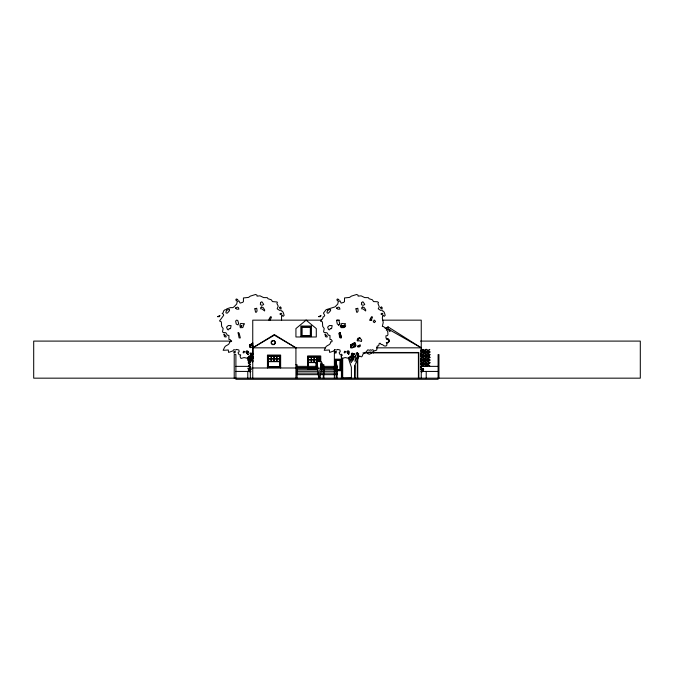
<?xml version="1.0" encoding="UTF-8"?>
<svg xmlns="http://www.w3.org/2000/svg" width="674" height="674" viewBox="0 0 674 674"><rect width="100%" height="100%" fill="white"/><g stroke="black" fill="none" stroke-linecap="round" stroke-linejoin="round"><path stroke-width="1.01" d="M320.95 363.463L321.262 368.097L317.328 368.307L318.179 373.295M316.468 368.181L315.693 368.223L316.106 369.478C317.294 369.942 315.718 367.035 317.235 364.23M321.161 368.088C320.925 372.048 320.79 376.463 319.19 378.08C321.616 377.314 318.718 376.328 319.055 378.038M319.198 369.731L319.215 377.718M355.493 355.788L354.996 361.517L358.72 353.934L356.327 352.898L356.108 355.063L354.254 356.689L353.218 356.192L353.673 354.12C352.864 352.822 351.112 352.477 351.676 354.709L352.098 355.88L351.651 356.571L349.452 356.816L348.584 358.265L345.105 357.565L342.072 358.475L341.17 356.664L341.769 354.844L340.26 354.844L339.258 353.05L339.258 352.317L340.26 351.82L339.957 350L337.539 349.402L336.933 350L334.81 349.696L333.908 350.91L329.67 352.426L329.367 350L324.219 350.303L325.584 347.43C326.317 345.155 329.94 345.467 330.58 342.737L330.58 341.836L331.785 341.836L332.24 340.926L331.178 339.561L329.974 339.41L329.974 335.475L328.457 335.172L326.949 332.754L324.068 332.451L323.587 331.616L324.219 328.516L322.711 326.401L322.408 321.86L320.588 321.254L321.195 319.746L322.408 319.139L323.25 316.713L323.916 316.713L324.725 315.356L323.436 313.098L326.157 309.669L335.054 306.872L337.741 304.067L338.213 301.893L339.41 300.882L339.907 300.747L341.17 303.098L343.732 302.356L344.498 301.581L344.498 297.95L349.595 297.411L351.407 296.122L356.689 294.462L358.113 295.229L358.113 296.139L361.07 295.835L364.685 297.579L368.341 297.647L369.108 298.742L372.334 299.77L373.548 301.581L377.33 301.733L378.493 302.415L377.971 303.553L379.293 306.881L378.232 308.818L380.717 310.444L382.048 309.872L382.327 310.967L383.531 311.27L384.441 312.778L385.199 315.356L384.062 316.409L383.321 315.179L382.63 315.508L382.327 318.229L383.228 322.467L382.327 326.401L383.835 326.705L384.744 327.909L385.958 327.909L387.769 331.844L387.963 334.725L387.415 335.593L385.958 335.778L385.958 337.901L388.679 340.319L388.376 342.139L387.264 342.737M420.93 367.869L422.034 368.627L421.385 370.262C422.404 367.001 425.682 369.596 422 371.534M318.659 360.211L318.431 361.466L320.125 361.138M252.152 354.954L252.607 354.12C251.798 352.822 250.046 352.477 250.61 354.709L251.031 355.88L250.585 356.571L248.386 356.816L247.518 358.265L244.039 357.565L241.006 358.475L240.104 356.664L240.702 354.844L239.194 354.844L238.192 353.05L238.192 352.317L239.194 351.82L238.891 350L236.473 349.402L235.866 350L233.743 349.696L232.842 350.91L228.604 352.426L228.301 350L223.153 350.303L224.518 347.43C225.251 345.155 228.874 345.467 229.505 342.737L229.505 341.836L230.719 341.836L231.174 340.926L230.112 339.561L228.907 339.41L228.907 335.475L227.391 335.172L225.874 332.754L223.001 332.451L222.521 331.616L223.153 328.516L221.645 326.401L221.342 321.86L219.522 320.95L223.658 315.356L223.456 314.295L222.167 313.503L223.153 312.778L223.633 310.874L225.091 309.669L226.178 309.754L226.784 308.852L230.491 307.614L232.842 307.639L233.988 306.872L236.675 304.067L237.147 301.893L238.343 300.882L238.84 300.747L240.104 303.098L242.665 302.356L243.432 301.581L243.432 297.95L248.529 297.411L250.34 296.122L255.623 294.462L257.047 295.229L257.047 296.139L260.004 295.835L263.618 297.579L267.275 297.647L268.041 298.742L271.268 299.77L272.481 301.581L276.947 301.96L277.427 302.415L276.904 303.553L278.227 306.122L277.166 308.818L279.651 310.444L280.982 309.872L281.26 310.967L282.465 311.27L283.375 312.778L284.133 315.356L282.996 316.409L282.254 315.179L281.555 315.508L281.555 320.344M253.079 357.338L251.292 361.306L250.467 356.681M316.106 363.775L315.693 368.223M252.809 342.737L252.118 343.917L249.784 344.557L249.422 345.838L249.784 347.279L250.652 347.683L252.472 347.085M353.69 343.403L350.851 344.557L350.488 345.838L350.851 347.279L351.718 347.683L355.451 346.647L355.998 345.467L355.088 342.737L353.875 342.737L353.833 347.127M318.566 378.106L318.903 377.507M421.056 369.681L421.688 367.928L420.964 369.681M422.977 371.264L423.238 370.633L422.017 371.719M322.206 369.049C320.504 371.366 325.07 361.374 319.131 360.834M319.114 377.575L320.26 377.541M354.448 356.529L352.359 361.306L351.533 356.681M252.118 343.917L250.222 347.481M353.184 343.917L351.289 347.481M252.472 345.669L252.961 345.669L252.961 354.861L252.186 354.861L251.604 358.686L250.939 359.385M353.218 356.192L352.005 359.385M386.859 342.737L386.859 345.164L385.958 346.065L384.197 345.922L382.335 344.566L381.113 344.557L380.507 343.344L379.293 343.344L378.695 345.77L377.179 346.065L376.741 350.067L374.458 350.91L372.638 349.696L371.425 350.303L370.481 349.755L369.849 350.286L367.785 349.848L365.443 352.755L363.631 353.479C361.837 354.971 362.806 358.332 359.967 356.15L359.023 356.361L355.088 364.828L354.886 378.165M251.739 343.917L250.003 346.015L249.784 344.557M253.188 356.689L252.278 357.599L252.278 359.773M352.805 343.917L351.07 346.015L350.851 344.557M353.344 357.599L353.799 356.689M359.857 337.969L357.33 340.623M421.199 371.778L423.55 368.602M320.091 361.129C321.7 357.574 317.884 359.815 318.903 360.261M421.907 372.006L423.238 370.633M268.008 367.288L268.008 355.628L280.081 355.628L280.081 367.288M308.119 368.223L308.119 356.571L320.192 356.571L320.192 361.424M340.176 369.478L340.37 359.916L335.947 359.916L335.947 369.672L340.37 369.672L320.9 369.74M335.635 359.596L335.77 370.127L340.547 370.127L340.69 359.596L335.635 359.596L335.635 369.849L340.69 369.849L340.69 359.596M387.853 342.502L388.881 341.474L388.881 340.025L387.853 338.997L386.404 338.997M359.722 337.8L357.852 338.297L357.178 340.319L357.481 340.926L359.587 340.808L361.416 341.533L361.719 340.016L359.722 337.8L357.33 339.864M338.356 325.34L339.915 324.042M248.361 357.405L252.969 353.766M253.281 354.052L248.361 357.945L248.352 357.018L251.638 359.613M248.361 360.093L252.464 356.849M253.281 356.74L248.361 360.624L248.352 359.705L250.652 361.517M248.361 362.772L249.995 361.475M249.995 362.014L248.361 363.311L248.352 362.393L249.793 363.522M249.995 364.162L248.361 365.999L249.995 364.701M420.745 350.657L423.221 349.385L429.801 354.583M420.694 351.23L423.019 349.402M420.761 353.867L426.406 349.402M420.686 356.074L429.801 349.402L420.787 356.529M420.787 359.217L429.801 352.081M420.787 361.365L429.801 354.229L429.801 355.122L422.539 349.385M420.787 361.896L429.801 354.768M420.787 364.044L429.801 356.917L429.793 357.81L420.787 350.682M420.787 364.583L429.801 357.456M429.801 360.143L421.402 366.252L429.801 359.604L429.801 360.497L420.787 353.37L425.732 349.402L426.617 349.385L429.801 351.904M429.801 362.823L424.797 366.252L429.801 362.292L429.793 363.176L420.787 356.049M320.31 359.048C321.153 358.501 318.954 357.692 318.398 358.61L318.473 360.396M318.44 373.118L317.993 373.598L318.726 377.533M385.402 328.524L388.022 326.865L421.25 347.835L376.606 347.835M325.365 347.835L252.75 347.835L274.335 334.574L295.928 347.835L295.928 378.165M252.75 347.835L274.335 335.197L274.335 334.574M357.49 346.301L360.186 344.768M386.227 329.965L388.022 328.946L421.25 347.835M320.066 361.205L318.431 361.466M322.079 364.044L320.959 364.423L321.633 368.316M317.328 368.307L317.252 363.303M318.457 377.92L319.029 377.895M318.28 361.02L316.814 361.668L315.895 363.674L317.294 364.23M321.725 369.748L322.357 368.274M250.037 371.34L248.588 368.4L249.599 367.633L250.425 369.655L249.843 367.574L250.399 367.642L251.006 369.731L250.955 367.566M321.329 320.158L252.75 320.158L252.75 378.165M336.469 320.158L339.528 320.158M369.815 320.158L371.913 320.158M382.411 320.158L421.25 320.158L421.25 378.165M340.446 325.795L345.711 325.795M340.235 326.637L345.147 326.637M340.446 326.848L345.122 326.848M340.185 334.287L341.095 335.197L341.398 337.918L340.185 337.918L338.896 333.285L340.185 333.074M341.499 336.326L339.393 336.326L339.393 332.493M339.528 336.983L341.566 336.983M386.286 338.719L387.971 338.719L389.168 339.907L389.168 341.592L387.971 342.78L386.286 342.78M231.688 341.095L33.7 341.095L33.7 378.165L640.3 378.165L640.3 341.095L420.509 341.095M252.75 343.664L252.186 343.664L252.75 344.119M350.59 347.835L352.696 347.835M252.75 348.138L253.314 348.138M246.659 351.112L245.909 351.457L246.002 352.426L247.67 354.238L248.268 352.123L247.965 351.205L246.659 351.112L246.735 353.614M347.725 351.112L346.975 351.457L347.068 352.426L348.736 354.238L349.334 352.123L349.031 351.205L347.725 351.112L347.801 353.614M364.626 352.468L418.824 352.468L418.824 378.165M362.974 352.89L368.206 352.89M371.34 352.89L418.402 352.89L418.402 378.165M421.25 353.033L421.25 368.349M351.365 353.867L354.634 353.867M351.365 354.153L354.634 354.153M420.686 354.086L421.25 354.086M420.686 354.448L421.25 354.448M252.186 354.971L252.75 354.971M341.432 355.131L342.417 355.131M351.373 355.131L353.37 355.131L353.344 359.773M252.186 355.215L252.75 355.215M351.011 355.417L353.083 355.417L353.083 359.495M268.008 355.628L280.081 355.628M308.119 356.571L320.192 356.571M268.429 358.787L271.167 358.787L271.167 356.335M279.659 358.787L276.921 358.787L276.921 356.335M268.429 358.93L271.167 358.93L271.167 361.39M279.659 358.93L276.921 358.93L276.921 361.39M308.54 359.731L311.278 359.731L311.278 357.271M318.861 359.731L317.033 359.731L317.033 357.271M335.77 359.739L340.547 359.739M308.54 359.865L311.278 359.865L311.278 362.326M318.861 359.865L317.033 359.865L317.033 362.326L308.54 362.326L308.54 357.271L319.771 357.271L319.771 359.293M340.176 360.101L336.141 360.101L336.208 378.165M340.058 360.228L336.267 360.228L336.267 369.352M252.75 360.986L253.314 360.986M268.142 361.39L279.937 361.39M268.142 361.668L279.937 361.668M252.75 362.039L252.472 344.119M308.254 362.604L317.1 362.604M295.928 364.685L297.049 364.685L297.049 378.165M336.208 365.03L337.051 365.03L337.051 378.165M235.9 366.37L250.627 366.37M297.049 366.37L317.791 366.37M320.9 366.37L337.354 366.37L337.354 367.911L320.9 367.911L334.371 367.987M421.385 366.37L438.1 366.37M420.686 366.934L421.25 366.934M267.864 367.288L280.224 367.288M420.686 367.296L421.25 367.296M267.864 367.423L280.224 367.423M297.049 367.911L317.791 367.911M252.75 367.987L295.928 367.987M296.964 367.987L317.749 367.987M307.976 368.223L318.179 368.223M307.976 368.366L318.271 368.366M318.271 368.501L307.976 368.501L307.976 356.428L320.335 356.428L320.335 361.399M317.707 368.922L307.555 368.922L307.555 356.007L320.757 356.007L320.757 361.972M297.049 369.74L317.791 369.74M337.177 370.692L341.111 370.692L341.111 359.175L335.214 359.175L335.214 370.692M297.049 371.281L317.791 371.281M320.9 371.281L337.354 371.281L337.354 369.74M235.9 371.425L250.913 371.425M420.997 371.425L438.1 371.425M297.049 373.11L318.827 373.11M320.9 373.11L337.354 373.11L337.354 374.651L320.9 374.651M297.049 374.651L318.827 374.651M351.011 377.878L341.288 378.165M252.733 356.689L252.152 356.192M316.62 369.605L315.929 368.973M274.335 335.197L295.928 347.835M425.934 349.385L429.801 352.435L429.801 351.55L420.787 358.678L429.801 365.864L420.787 358.197M420.593 349.991L429.801 357.271M420.787 352.831L429.801 359.958M420.787 355.51L429.801 362.646M420.677 360.801L427.552 366.235L420.694 361.348M420.576 363.404L424.157 366.235L420.593 363.952M249.995 352.949L252.455 354.886M249.995 353.479L252.455 355.425M249.995 355.628L253.272 358.223M249.995 356.167L253.272 358.762M248.352 357.557L250.821 359.503M248.352 360.245L250.677 362.073M248.352 362.924L250.526 364.642M359.023 356.361L358.416 355.105M249.144 369.529L247.939 368.198L250.062 372.014L248.31 369.756L248.672 371.264M250.644 371.627L248.976 368.383L250.222 371.054M248.588 368.4L250.248 371.635M348.416 358.231L351.373 367.212L351.415 378.165M247.35 358.231L250.307 367.212L250.349 378.165M348.964 357.515L351.39 362.679L350.632 356.934M247.897 357.515L250.324 362.679L249.565 356.934M354.971 346.815L354.541 342.737M348.374 351.112L348.736 354.238M247.307 351.112L247.67 354.238M252.624 343.403L252.767 345.602M438.942 378.165L438.942 354.575L438.1 354.575L438.1 379.285L235.9 379.285L235.9 354.575L234.215 354.575L234.215 378.165M426.221 371.425L426.221 378.165M388.022 326.865L388.022 328.946M357.742 352.89L357.742 378.165M357.321 352.468L357.321 378.165M354.794 342.898L354.794 345.863M354.794 365.611L354.794 378.165M342.695 358.475L342.695 377.878M342.417 358.231L342.417 377.878M341.432 354.153L341.432 377.878M340.446 332.467L340.446 335.273M340.37 359.916L340.37 369.672M340.235 332.535L340.235 335.483M334.371 349.848L334.371 378.165M324.009 366.37L324.009 367.911M324.009 369.74L324.009 371.281M324.009 373.11L324.009 374.651M323.874 378.165L323.874 364.685L323.309 364.685L323.309 378.165M320.757 363.96L320.757 368.922M320.049 356.706L320.049 361.946M316.89 357.271L316.89 359.731L314.227 359.731L314.227 357.271M316.89 362.326L316.89 359.865L314.227 359.865L314.227 362.326M314.084 357.271L314.084 359.731L311.413 359.731L311.413 357.271M314.084 362.326L314.084 359.865L311.413 359.865L311.413 362.326M308.254 356.706L308.254 368.223M280.645 367.987L280.645 355.072L267.443 355.072L267.443 367.987M279.937 355.771L279.937 367.288M279.659 361.39L279.659 356.335L268.429 356.335L268.429 361.39M279.659 361.668L279.659 366.723L268.429 366.723L268.429 361.668M276.778 356.335L276.778 358.787L274.116 358.787L274.116 356.335M276.778 361.39L276.778 358.93L274.116 358.93L274.116 361.39M273.973 356.335L273.973 358.787L271.302 358.787L271.302 356.335M273.973 361.39L273.973 358.93L271.302 358.93L271.302 361.39M268.142 355.771L268.142 367.288M248.361 351.651L248.361 352.569M248.352 354.33L248.361 354.869M247.779 371.425L247.779 378.165M237.703 299.492L236.288 300.958L235.858 299.441L236.397 298.978L237.703 299.492M338.769 299.492L337.354 300.958L336.924 299.441L337.463 298.978L338.769 299.492M254.882 308.81L255.53 312.18L256.44 312.18L257.047 310.967L256.743 308.245L254.882 308.81M355.956 308.81L356.597 312.18L357.506 312.18L358.113 310.967L357.81 308.245L355.956 308.81M235.411 308.094L236.894 309.189L238.891 309.147L238.419 307.622L237.417 307.108L235.411 308.094M336.478 308.094L337.96 309.189L339.957 309.147L339.485 307.622L338.483 307.108L336.478 308.094M244.173 323.865L242.834 327.581L240.289 327.674L239.902 325.222L240.669 323.444L244.173 323.865M345.24 323.865L343.9 327.581L341.356 327.674L340.968 325.222L341.735 323.444L345.24 323.865M238.663 323.478L237.998 324.893L236.245 324.076L235.639 321.051L236.549 320.142L237.762 320.445L238.663 323.478M339.73 323.478L339.073 324.893L337.312 324.076L336.705 321.051L337.615 320.142L338.828 320.445L339.73 323.478M357.928 346.276L357.81 346.975L359.326 346.975L359.326 346.369L360.236 346.369L360.236 345.467L358.492 345.594L357.928 346.276M229.286 328.617L228.376 329.881L227.467 329.527L226.565 327.109L228.351 325.525L231.098 325.593L230.5 328.617L229.286 328.617M330.353 328.617L329.443 329.881L328.533 329.527L327.631 327.109L329.418 325.525L332.164 325.593L331.566 328.617L330.353 328.617M234.047 351.794L233.836 353.016L234.999 352.957L235.352 351.499L234.047 351.794M244.637 351.499L243.887 352.881L243.129 352.729L243.474 351.272L244.637 351.499M335.113 351.794L334.902 353.016L336.065 352.957L336.419 351.499L335.113 351.794M345.703 351.499L344.953 352.881L344.195 352.729L344.54 351.272L345.703 351.499M260.636 302.971L260.29 304.269L260.981 305.069L262.498 305.212L263.694 304.437L262.11 301.977L261.285 301.885L260.636 302.971M279.651 307.403L279.845 308.574L281.37 308.22L280.477 306.847L279.651 307.403M361.702 302.971L361.357 304.269L362.048 305.069L363.564 305.212L364.76 304.437L363.176 301.977L362.351 301.885L361.702 302.971M380.717 307.403L380.911 308.574L382.436 308.22L381.543 306.847L380.717 307.403M224.012 334.161L224.4 336.688L226.009 337.042L226.22 336.242L224.012 334.161M325.079 334.161L325.466 336.688L327.075 337.042L327.286 336.242L325.079 334.161M241.84 325.685L241.536 326.452L240.584 326.14L241.84 325.685M281.656 313.402L281.26 314.421L280.35 314.598L279.988 314.008L280.35 313.385L281.656 313.402M342.906 325.685L342.603 326.452L341.651 326.14L342.906 325.685M382.722 313.402L382.327 314.421L381.417 314.598L381.054 314.008L381.417 313.385L382.722 313.402M217.651 316.654L219.438 316.67L219.943 315.474L217.651 316.654M318.718 316.654L320.504 316.67L321.009 315.474L318.718 316.654M226.784 310.057L225.874 312.18L226.178 313.081L227.391 313.081L229.505 310.663L229.505 309.45L226.784 310.057M327.85 310.057L326.949 312.18L327.244 313.081L328.457 313.081L330.58 310.663L330.58 309.45L327.85 310.057M269.499 318.204L268.85 320.04L270.063 320.344L271.496 317.024L270.358 316.713L270.358 317.623L269.499 318.204M370.565 318.204L369.916 320.04L371.13 320.344L372.562 317.024L371.425 316.713L371.425 317.623L370.565 318.204M375.536 321.388L374.458 322.619L373.244 321.86L374.154 320.04L375.536 321.388M238.107 332.821L239.118 337.918L240.332 337.918L239.118 333.074L238.107 332.821M367.76 352.435L367.313 353.058L368.105 353.85L369.487 354.187L371.307 353.302L371.096 351.963L367.76 352.435M272.38 340.538L271.192 341.735L271.192 343.42L272.38 344.608L274.065 344.608L275.262 343.42L275.262 341.735L274.065 340.538L272.38 340.538M272.498 340.825L271.47 341.853L271.47 343.302L272.498 344.33L273.956 344.33L274.984 343.302L274.984 341.853L273.956 340.825L272.498 340.825M389.42 330.016L388.772 330.605L389.917 331.6L390.473 330.26L389.42 330.016M373.042 351.828L372.587 352.249L373.396 352.949L373.792 352.005L373.042 351.828M306.106 320.158L295.928 328.575L295.928 336.983L316.291 336.983L316.291 328.575L306.106 320.158M261.588 307.032L260.678 307.639L260.678 308.852L261.891 308.852L264.612 310.967L264.612 309.754L263.104 307.529L261.588 307.032M362.654 307.032L361.744 307.639L361.744 308.852L362.957 308.852L365.679 310.967L365.679 309.754L364.171 307.529L362.654 307.032M311.388 326.031L300.857 326.031L300.857 336.562L311.388 336.562L311.388 326.031M310.546 326.873L301.699 326.873L301.699 335.719L310.546 335.719L310.546 326.873M310.335 327.075L301.91 327.075L301.91 335.509L310.335 335.509L310.335 327.075M280.224 355.493L267.864 355.493L267.864 367.566L280.224 367.566L280.224 355.493M340.269 360.017L336.056 360.017L336.056 369.563L340.269 369.563L340.269 360.017"/></g></svg>
